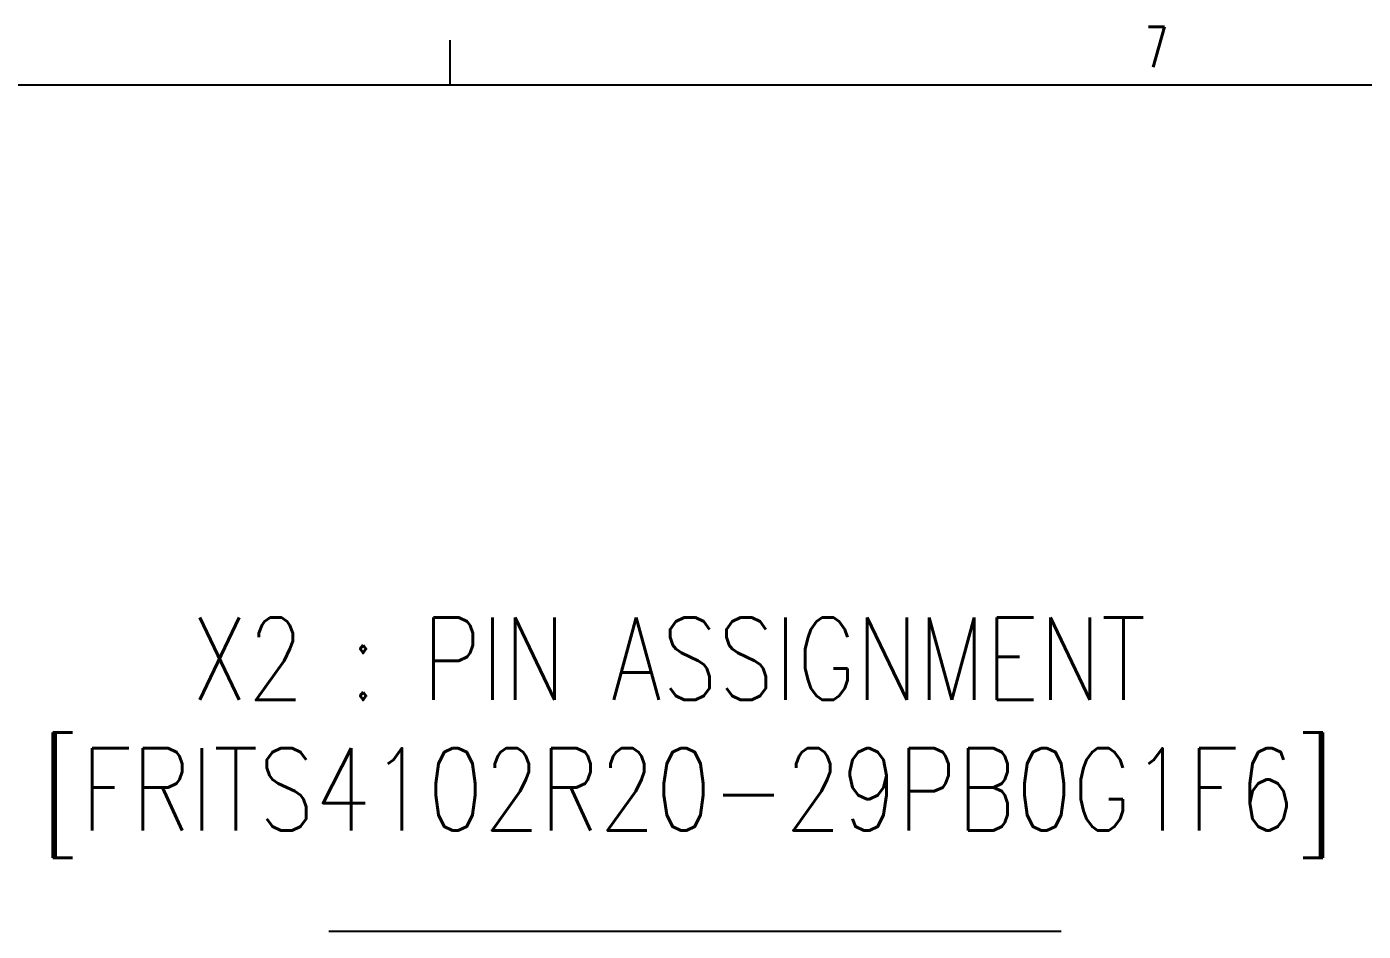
# Model space of a CAD drawing. Extents: x 260 to 819, y -886 to -454.
# Drawn here: x 319.8 to 382.8, y -506.4 to -463.8 of the extents above; entities that cross this region are included whole.
import ezdxf
from ezdxf.enums import TextEntityAlignment as Align

# ---------------------------------------------------------------- set-up
doc = ezdxf.new("R2010")
doc.units = 0
doc.header["$LTSCALE"] = 150
doc.header["$MEASUREMENT"] = 0
doc.linetypes.add('DASHED', pattern=[0.75, 0.5, -0.25])
doc.layers.get('0').update_dxf_attribs({"color": 6, "linetype": 'CONTINUOUS'})
doc.layers.add('현배선도', color=7, linetype='CONTINUOUS')
doc.styles.get("Standard").update_dxf_attribs({"font": 'romans.shx', "width": 0.8, "bigfont": 'whgtxt.shx'})

# ---------------------------------------------------------------- blocks, each defined once
blk = doc.blocks.new('ansi-c')
at = {"color": 210, "linetype": 'Continuous'}
blk.add_line((10.276, 764.463), (10.276, 766.568), dxfattribs=at)
at = {"color": 5, "linetype": 'Continuous'}
blk.add_line((-56.399, 764.463), (477.001, 764.463), dxfattribs=at)
at = {"color": 130, "linetype": 'Continuous', "width": 0.655684}
blk.add_text('7', height=1.9, dxfattribs=at).set_placement((43.6, 766.252), align=Align.MIDDLE_CENTER)

msp = doc.modelspace()

# ---------------------------------------------------------------- linework, layer by layer
at = {"color": 7, "linetype": 'Continuous'}
msp.add_line((334.02, -506.403), (368.565, -506.403), dxfattribs=at)

# ---------------------------------------------------------------- block references
at = {"linetype": 'DASHED'}
msp.add_blockref('ansi-c', (329.46, -1230.96), dxfattribs=at)
msp.add_blockref('ansi-c', (329.46, -1230.96), dxfattribs=at)

# ---------------------------------------------------------------- texts
at = {"layer": '현배선도', "color": 4, "width": 0.8}
for s, p in [('X2 : PIN ASSIGNMENT', (327.53, -495.493)), ('[FRITS4102R20-29PB0G1F6]', (320.461, -501.649))]:
    msp.add_text(s, height=3.87495, dxfattribs=at).set_placement(p)

doc.saveas('drawing.dxf')
